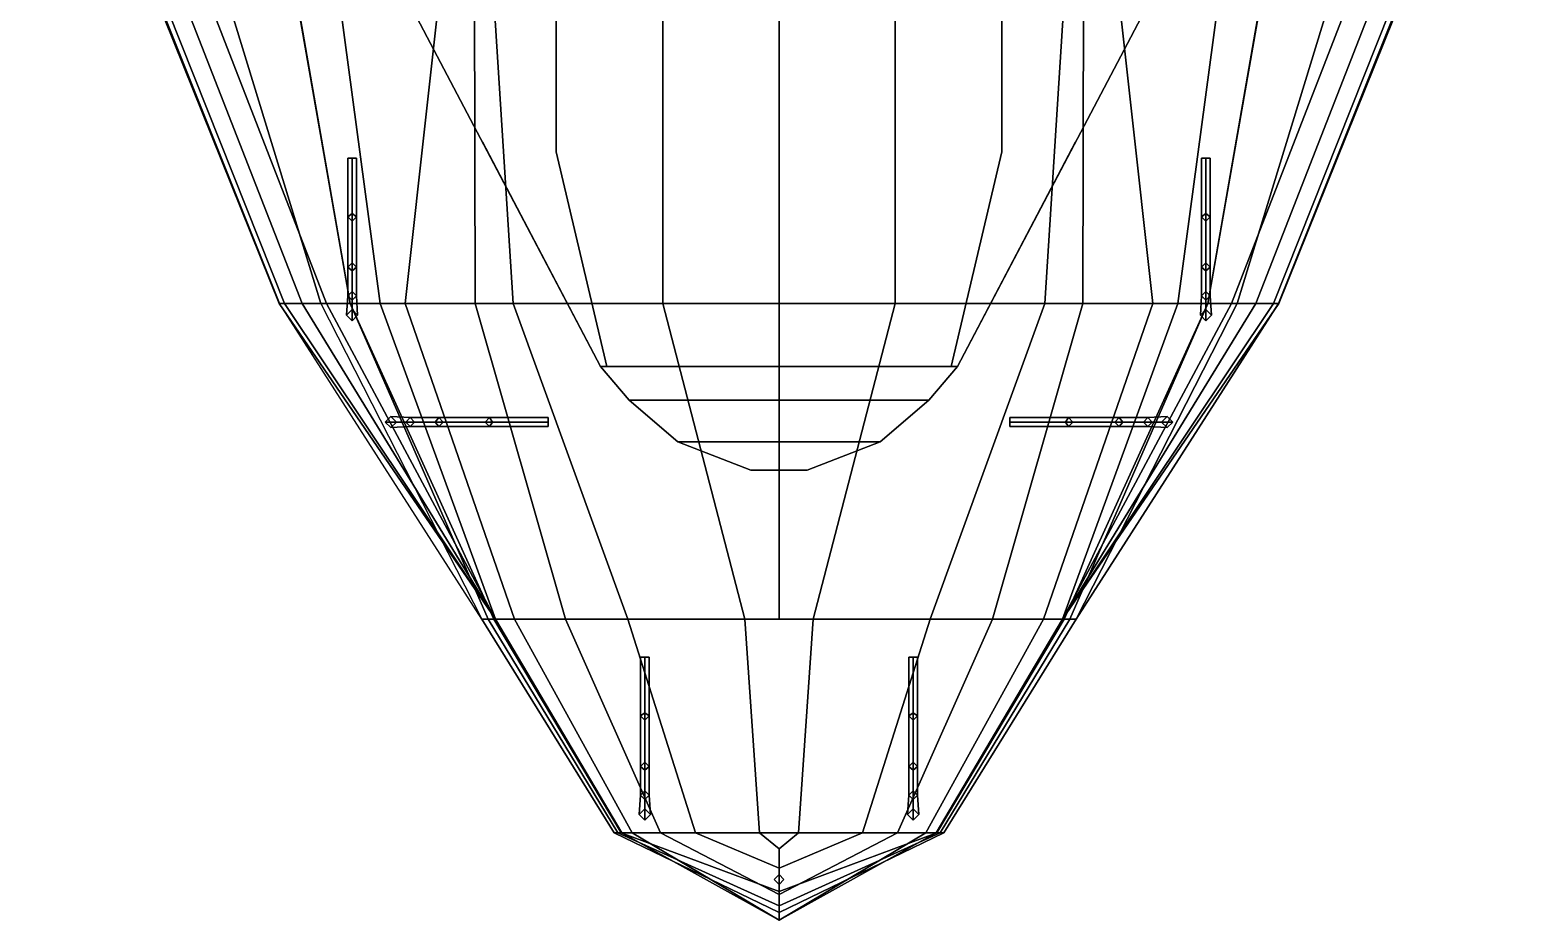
# Model space of a CAD drawing. Extents: x -14 to 14, y -57 to 59.
# Drawn here: x -12 to 12, y -56.81 to -42.55 of the extents above; entities that cross this region are included whole.
import ezdxf

# ---------------------------------------------------------------- set-up
doc = ezdxf.new("R2010")
doc.units = 0
doc.layers.get('0').update_dxf_attribs({"linetype": 'CONTINUOUS'})

msp = doc.modelspace()

# ---------------------------------------------------------------- linework, layer by layer
for points in [[(-12, -37.01, -1.28), (-11.87, -37.01, -1.67), (-7.92, -46.93, -0.04), (-8.01, -46.93, 0.26)], [(-11.97, -37.01, 0.37), (-12, -37.01, -1.28), (-8.01, -46.93, 0.26), (-8, -46.93, 1.35)], [(-10.38, -37.01, 0.37), (-11.97, -37.01, 0.37), (-8, -46.93, 1.35), (-7.34, -46.93, 1.35)], [(-11.87, -37.01, -1.67), (-11.51, -37.01, -2), (-7.64, -46.93, -0.29), (-7.92, -46.93, -0.04)], [(-11.51, -37.01, -2), (-11.1, -37.01, -2.14), (-7.25, -46.93, -0.44), (-7.64, -46.93, -0.29)], [(-11.1, -37.01, -2.14), (-7.72, -37.01, -2.14), (-6.39, -46.93, -0.44), (-7.25, -46.93, -0.44)], [(-8.6, -37.01, 1.98), (-10.38, -37.01, 0.37), (-7.34, -46.93, 1.35), (-6.87, -46.93, 1.98)], [(8.61, -37.01, 3.99), (-8.61, -37.01, 3.99), (-6.87, -46.93, 3.99), (6.87, -46.93, 3.99)], [(-8.61, -37.01, 3.99), (-8.6, -37.01, 1.98), (-6.87, -46.93, 1.98), (-6.87, -46.93, 3.99)], [(-7.72, -37.01, -2.14), (-4.89, -37.01, -3.07), (-5.99, -46.93, -0.99), (-6.39, -46.93, -0.44)], [(-4.89, -37.01, -3.07), (-4.89, -37.01, -3.07), (-4.87, -46.93, -1.54), (-5.99, -46.93, -0.99)], [(-4.89, -37.01, -3.07), (-4.89, -37.01, -3.07), (-4.26, -46.93, -1.72), (-4.87, -46.93, -1.54)], [(-4.89, -37.01, -3.07), (-1.86, -37.01, -3.55), (-1.86, -46.93, -2.01), (-4.26, -46.93, -1.72)], [(-1.86, -37.01, -3.55), (0, -37.01, -4.35), (0, -46.93, -2.05), (-1.86, -46.93, -2.01)], [(1.86, -46.93, -2.01), (0, -46.93, -2.05), (0, -37.01, -4.35), (1.86, -37.01, -3.55)], [(4.26, -46.93, -1.72), (1.86, -46.93, -2.01), (1.86, -37.01, -3.55), (4.89, -37.01, -3.07)], [(4.87, -46.93, -1.54), (4.26, -46.93, -1.72), (4.89, -37.01, -3.07)], [(5.99, -46.93, -0.99), (4.87, -46.93, -1.54), (4.89, -37.01, -3.07)], [(6.39, -46.93, -0.44), (5.99, -46.93, -0.99), (4.89, -37.01, -3.07), (7.72, -37.01, -2.14)], [(7.25, -46.93, -0.44), (6.39, -46.93, -0.44), (7.72, -37.01, -2.14), (11.1, -37.01, -2.14)], [(6.87, -46.93, 1.98), (7.34, -46.93, 1.35), (10.38, -37.01, 0.37), (8.6, -37.01, 1.98)], [(6.87, -46.93, 3.99), (6.87, -46.93, 1.98), (8.6, -37.01, 1.98), (8.61, -37.01, 3.99)], [(7.64, -46.93, -0.29), (7.25, -46.93, -0.44), (11.1, -37.01, -2.14), (11.51, -37.01, -2)], [(7.34, -46.93, 1.35), (8, -46.93, 1.35), (11.97, -37.01, 0.37), (10.38, -37.01, 0.37)], [(7.92, -46.93, -0.04), (7.64, -46.93, -0.29), (11.51, -37.01, -2), (11.87, -37.01, -1.67)], [(8.01, -46.93, 0.26), (7.92, -46.93, -0.04), (11.87, -37.01, -1.67), (12, -37.01, -1.28)], [(8, -46.93, 1.35), (8.01, -46.93, 0.26), (12, -37.01, -1.28), (11.97, -37.01, 0.37)], [(-2.86, -47.94, 5.95), (-8.47, -37.27, 5.95), (8.47, -37.27, 5.95), (2.86, -47.94, 5.95)], [(2.86, -47.94, 5.95), (8.47, -37.27, 5.95), (-8.47, -37.27, 5.95), (-2.86, -47.94, 5.95)], [(-3.57, -42.15, 5.95), (-3.57, -42.15, 3.99), (-3.57, -44.5, 3.99), (-3.57, -44.5, 5.95)], [(3.57, -44.5, 3.99), (3.57, -42.15, 3.99), (3.57, -42.15, 5.95), (3.57, -44.5, 5.95)], [(-2.86, -47.94, 5.95), (-4.75, -44.34, 5.95), (-4.75, -44.34, 6.88), (-2.86, -47.94, 6.88)], [(-2.86, -47.94, 6.88), (-4.75, -44.34, 6.88), (-4.75, -44.34, 5.95), (-2.86, -47.94, 5.95)], [(2.86, -47.94, 6.88), (4.75, -44.34, 6.88), (4.75, -44.34, 5.95), (2.86, -47.94, 5.95)], [(2.86, -47.94, 5.95), (4.75, -44.34, 5.95), (4.75, -44.34, 6.88), (2.86, -47.94, 6.88)], [(-6.84, -44.6, 6.9), (-6.77, -44.6, 6.82), (-6.84, -44.6, 6.75), (-6.91, -44.6, 6.82)], [(-6.84, -45.49, 6.61), (-6.91, -45.54, 6.67), (-6.91, -44.6, 6.82), (-6.84, -44.6, 6.75)], [(-6.91, -45.54, 6.67), (-6.84, -45.61, 6.72), (-6.84, -44.6, 6.9), (-6.91, -44.6, 6.82)], [(-6.77, -45.54, 6.67), (-6.84, -45.49, 6.61), (-6.84, -44.6, 6.75), (-6.77, -44.6, 6.82)], [(-6.84, -45.61, 6.72), (-6.77, -45.54, 6.67), (-6.77, -44.6, 6.82), (-6.84, -44.6, 6.9)], [(-3.57, -44.5, 5.95), (-3.57, -44.5, 3.99), (-2.76, -47.94, 3.99), (-2.76, -47.94, 5.95)], [(2.76, -47.94, 3.99), (3.57, -44.5, 3.99), (3.57, -44.5, 5.95), (2.76, -47.94, 5.95)], [(6.84, -44.6, 6.9), (6.91, -44.6, 6.82), (6.84, -44.6, 6.75), (6.77, -44.6, 6.82)], [(6.84, -45.49, 6.61), (6.77, -45.54, 6.67), (6.77, -44.6, 6.82), (6.84, -44.6, 6.75)], [(6.77, -45.54, 6.67), (6.84, -45.61, 6.72), (6.84, -44.6, 6.9), (6.77, -44.6, 6.82)], [(6.91, -45.54, 6.67), (6.84, -45.49, 6.61), (6.84, -44.6, 6.75), (6.91, -44.6, 6.82)], [(6.84, -45.61, 6.72), (6.91, -45.54, 6.67), (6.91, -44.6, 6.82), (6.84, -44.6, 6.9)], [(-6.84, -46.28, 6.07), (-6.91, -46.35, 6.13), (-6.91, -45.54, 6.67), (-6.84, -45.49, 6.61)], [(-6.91, -46.35, 6.13), (-6.84, -46.41, 6.18), (-6.84, -45.61, 6.72), (-6.91, -45.54, 6.67)], [(-6.77, -46.35, 6.13), (-6.84, -46.28, 6.07), (-6.84, -45.49, 6.61), (-6.77, -45.54, 6.67)], [(-6.84, -46.41, 6.18), (-6.77, -46.35, 6.13), (-6.77, -45.54, 6.67), (-6.84, -45.61, 6.72)], [(6.84, -46.28, 6.07), (6.77, -46.35, 6.13), (6.77, -45.54, 6.67), (6.84, -45.49, 6.61)], [(6.77, -46.35, 6.13), (6.84, -46.41, 6.18), (6.84, -45.61, 6.72), (6.77, -45.54, 6.67)], [(6.91, -46.35, 6.13), (6.84, -46.28, 6.07), (6.84, -45.49, 6.61), (6.91, -45.54, 6.67)], [(6.84, -46.41, 6.18), (6.91, -46.35, 6.13), (6.91, -45.54, 6.67), (6.84, -45.61, 6.72)], [(-6.84, -46.74, 5.53), (-6.91, -46.81, 5.57), (-6.91, -46.35, 6.13), (-6.84, -46.28, 6.07)], [(-6.77, -46.81, 5.57), (-6.84, -46.74, 5.53), (-6.84, -46.28, 6.07), (-6.77, -46.35, 6.13)], [(6.84, -46.74, 5.53), (6.77, -46.81, 5.57), (6.77, -46.35, 6.13), (6.84, -46.28, 6.07)], [(6.91, -46.81, 5.57), (6.84, -46.74, 5.53), (6.84, -46.28, 6.07), (6.91, -46.35, 6.13)], [(-6.91, -46.81, 5.57), (-6.84, -46.88, 5.61), (-6.84, -46.41, 6.18), (-6.91, -46.35, 6.13)], [(-6.84, -46.88, 5.61), (-6.77, -46.81, 5.57), (-6.77, -46.35, 6.13), (-6.84, -46.41, 6.18)], [(6.77, -46.81, 5.57), (6.84, -46.88, 5.61), (6.84, -46.41, 6.18), (6.77, -46.35, 6.13)], [(6.84, -46.88, 5.61), (6.91, -46.81, 5.57), (6.91, -46.35, 6.13), (6.84, -46.41, 6.18)], [(-6.84, -47.03, 4.38), (-6.93, -47.12, 4.38), (-6.91, -46.81, 5.57), (-6.84, -46.74, 5.53)], [(-6.75, -47.12, 4.38), (-6.84, -47.03, 4.38), (-6.84, -46.74, 5.53), (-6.77, -46.81, 5.57)], [(6.84, -47.03, 4.38), (6.75, -47.12, 4.38), (6.77, -46.81, 5.57), (6.84, -46.74, 5.53)], [(6.93, -47.12, 4.38), (6.84, -47.03, 4.38), (6.84, -46.74, 5.53), (6.91, -46.81, 5.57)], [(-8.01, -46.93, 0.26), (-7.92, -46.93, -0.04), (-4.54, -51.99, -0.57)], [(-8, -46.93, 1.35), (-8.01, -46.93, 0.26), (-4.54, -51.99, -0.57), (-4.76, -51.99, -0.04)], [(-7.92, -46.93, -0.04), (-7.64, -46.93, -0.29), (-4.54, -51.99, -0.57)], [(-7.64, -46.93, -0.29), (-7.25, -46.93, -0.44), (-4.54, -51.99, -0.57)], [(-6.87, -46.93, 1.98), (-7.34, -46.93, 1.35), (-4.76, -51.99, -0.04), (-4.66, -51.99, 1.98)], [(-7.25, -46.93, -0.44), (-6.39, -46.93, -0.44), (-4.54, -51.99, -0.57)], [(-6.93, -47.12, 4.38), (-6.84, -47.21, 4.38), (-6.84, -46.88, 5.61), (-6.91, -46.81, 5.57)], [(-6.84, -47.03, 1.98), (-6.93, -47.12, 1.98), (-6.93, -47.12, 4.38), (-6.84, -47.03, 4.38)], [(6.87, -46.93, 3.99), (-6.87, -46.93, 3.99), (-4.57, -51.99, 3.99), (4.57, -51.99, 3.99)], [(-6.87, -46.93, 3.99), (-6.87, -46.93, 1.98), (-4.66, -51.99, 1.98), (-4.57, -51.99, 3.99)], [(-6.84, -47.21, 4.38), (-6.75, -47.12, 4.38), (-6.77, -46.81, 5.57), (-6.84, -46.88, 5.61)], [(-6.75, -47.12, 1.98), (-6.84, -47.03, 1.98), (-6.84, -47.03, 4.38), (-6.75, -47.12, 4.38)], [(-6.39, -46.93, -0.44), (-5.99, -46.93, -0.99), (-4.24, -51.99, -0.91), (-4.54, -51.99, -0.57)], [(-5.99, -46.93, -0.99), (-4.87, -46.93, -1.54), (-3.42, -51.99, -1.42), (-4.24, -51.99, -0.91)], [(-4.87, -46.93, -1.54), (-4.26, -46.93, -1.72), (-2.42, -51.99, -1.78), (-3.42, -51.99, -1.42)], [(-4.26, -46.93, -1.72), (-1.86, -46.93, -2.01), (-0.55, -51.99, -2.04), (-2.42, -51.99, -1.78)], [(-1.86, -46.93, -2.01), (0, -46.93, -2.05), (0, -51.99, -2.05), (-0.55, -51.99, -2.04)], [(0.55, -51.99, -2.04), (0, -51.99, -2.05), (0, -46.93, -2.05), (1.86, -46.93, -2.01)], [(2.42, -51.99, -1.78), (0.55, -51.99, -2.04), (1.86, -46.93, -2.01), (4.26, -46.93, -1.72)], [(3.42, -51.99, -1.42), (2.42, -51.99, -1.78), (4.26, -46.93, -1.72), (4.87, -46.93, -1.54)], [(4.24, -51.99, -0.91), (3.42, -51.99, -1.42), (4.87, -46.93, -1.54), (5.991, -46.93, -0.989)], [(4.54, -51.99, -0.57), (4.24, -51.99, -0.91), (5.991, -46.93, -0.989), (6.39, -46.93, -0.44)], [(4.54, -51.99, -0.57), (4.54, -51.99, -0.57), (7.92, -46.93, -0.04), (8.01, -46.93, 0.26)], [(4.54, -51.99, -0.57), (4.54, -51.99, -0.57), (7.64, -46.93, -0.29), (7.92, -46.93, -0.04)], [(4.54, -51.99, -0.57), (4.54, -51.99, -0.57), (6.39, -46.93, -0.44), (7.25, -46.93, -0.44)], [(4.54, -51.99, -0.57), (4.54, -51.99, -0.57), (7.25, -46.93, -0.44), (7.64, -46.93, -0.29)], [(4.76, -51.99, -0.04), (4.54, -51.99, -0.57), (8.01, -46.93, 0.26), (8, -46.93, 1.35)], [(4.57, -51.99, 3.99), (4.66, -51.99, 1.98), (6.87, -46.93, 1.98), (6.87, -46.93, 3.99)], [(4.66, -51.99, 1.98), (4.76, -51.99, -0.04), (7.34, -46.93, 1.35), (6.87, -46.93, 1.98)], [(4.76, -51.99, -0.04), (4.76, -51.99, -0.04), (8, -46.93, 1.35), (7.34, -46.93, 1.35)], [(6.75, -47.12, 4.38), (6.84, -47.21, 4.38), (6.84, -46.88, 5.61), (6.77, -46.81, 5.57)], [(6.84, -47.03, 1.98), (6.75, -47.12, 1.98), (6.75, -47.12, 4.38), (6.84, -47.03, 4.38)], [(6.84, -47.21, 4.38), (6.93, -47.12, 4.38), (6.91, -46.81, 5.57), (6.84, -46.88, 5.61)], [(6.93, -47.12, 1.98), (6.84, -47.03, 1.98), (6.84, -47.03, 4.38), (6.93, -47.12, 4.38)], [(-6.93, -47.12, 1.98), (-6.84, -47.21, 1.98), (-6.84, -47.21, 4.38), (-6.93, -47.12, 4.38)], [(-6.84, -47.21, 1.98), (-6.75, -47.12, 1.98), (-6.75, -47.12, 4.38), (-6.84, -47.21, 4.38)], [(6.75, -47.12, 1.98), (6.84, -47.21, 1.98), (6.84, -47.21, 4.38), (6.75, -47.12, 4.38)], [(6.84, -47.21, 1.98), (6.93, -47.12, 1.98), (6.93, -47.12, 4.38), (6.84, -47.21, 4.38)], [(-2.4, -48.48, 5.95), (-2.86, -47.94, 5.95), (2.86, -47.94, 5.95), (2.4, -48.48, 5.95)], [(2.4, -48.48, 5.95), (2.86, -47.94, 5.95), (-2.86, -47.94, 5.95), (-2.4, -48.48, 5.95)], [(-2.4, -48.48, 6.88), (-2.86, -47.94, 6.88), (-2.86, -47.94, 5.95), (-2.4, -48.48, 5.95)], [(-2.4, -48.48, 5.95), (-2.86, -47.94, 5.95), (-2.86, -47.94, 6.88), (-2.4, -48.48, 6.88)], [(-2.76, -47.94, 5.95), (-2.76, -47.94, 3.99), (2.76, -47.94, 3.99), (2.76, -47.94, 5.95)], [(2.4, -48.48, 6.88), (2.86, -47.94, 6.88), (2.86, -47.94, 5.95), (2.4, -48.48, 5.95)], [(2.4, -48.48, 5.95), (2.86, -47.94, 5.95), (2.86, -47.94, 6.88), (2.4, -48.48, 6.88)], [(-1.62, -49.15, 5.95), (-2.4, -48.48, 5.95), (2.4, -48.48, 5.95), (1.62, -49.15, 5.95)], [(1.62, -49.15, 5.95), (2.4, -48.48, 5.95), (-2.4, -48.48, 5.95), (-1.62, -49.15, 5.95)], [(-1.62, -49.15, 5.95), (-2.4, -48.48, 5.95), (-2.4, -48.48, 6.88), (-1.62, -49.15, 6.88)], [(-1.62, -49.15, 6.88), (-2.4, -48.48, 6.88), (-2.4, -48.48, 5.95), (-1.62, -49.15, 5.95)], [(1.62, -49.15, 5.95), (2.4, -48.48, 5.95), (2.4, -48.48, 6.88), (1.62, -49.15, 6.88)], [(1.62, -49.15, 6.88), (2.4, -48.48, 6.88), (2.4, -48.48, 5.95), (1.62, -49.15, 5.95)], [(-6.22, -48.74, 2.41), (-6.31, -48.83, 2.41), (-6.31, -48.83, 4.38), (-6.22, -48.74, 4.38)], [(-6.22, -48.74, 4.38), (-6.31, -48.83, 4.38), (-5.98, -48.83, 5.61), (-5.91, -48.76, 5.57)], [(-6.31, -48.83, 2.41), (-6.22, -48.92, 2.41), (-6.22, -48.92, 4.38), (-6.31, -48.83, 4.38)], [(-6.31, -48.83, 4.38), (-6.22, -48.92, 4.38), (-5.91, -48.9, 5.57), (-5.98, -48.83, 5.61)], [(-6.13, -48.83, 2.41), (-6.22, -48.74, 2.41), (-6.22, -48.74, 4.38), (-6.13, -48.83, 4.38)], [(-6.13, -48.83, 4.38), (-6.22, -48.74, 4.38), (-5.91, -48.76, 5.57), (-5.84, -48.83, 5.53)], [(-6.22, -48.92, 2.41), (-6.13, -48.83, 2.41), (-6.13, -48.83, 4.38), (-6.22, -48.92, 4.38)], [(-6.22, -48.92, 4.38), (-6.13, -48.83, 4.38), (-5.84, -48.83, 5.53), (-5.91, -48.9, 5.57)], [(-5.91, -48.76, 5.57), (-5.98, -48.83, 5.61), (-5.51, -48.83, 6.18), (-5.45, -48.76, 6.13)], [(-5.98, -48.83, 5.61), (-5.91, -48.9, 5.57), (-5.45, -48.9, 6.13), (-5.51, -48.83, 6.18)], [(-5.84, -48.83, 5.53), (-5.91, -48.76, 5.57), (-5.45, -48.76, 6.13), (-5.38, -48.83, 6.07)], [(-5.91, -48.9, 5.57), (-5.84, -48.83, 5.53), (-5.38, -48.83, 6.07), (-5.45, -48.9, 6.13)], [(-5.45, -48.76, 6.13), (-5.51, -48.83, 6.18), (-4.71, -48.83, 6.72), (-4.64, -48.76, 6.67)], [(-5.51, -48.83, 6.18), (-5.45, -48.9, 6.13), (-4.64, -48.9, 6.67), (-4.71, -48.83, 6.72)], [(-5.38, -48.83, 6.07), (-5.45, -48.76, 6.13), (-4.64, -48.76, 6.67), (-4.59, -48.83, 6.61)], [(-5.45, -48.9, 6.13), (-5.38, -48.83, 6.07), (-4.59, -48.83, 6.61), (-4.64, -48.9, 6.67)], [(-4.64, -48.76, 6.67), (-4.71, -48.83, 6.72), (-3.7, -48.83, 6.9), (-3.7, -48.76, 6.82)], [(-4.71, -48.83, 6.72), (-4.64, -48.9, 6.67), (-3.7, -48.9, 6.82), (-3.7, -48.83, 6.9)], [(-4.59, -48.83, 6.61), (-4.64, -48.76, 6.67), (-3.7, -48.76, 6.82), (-3.7, -48.83, 6.75)], [(-4.64, -48.9, 6.67), (-4.59, -48.83, 6.61), (-3.7, -48.83, 6.75), (-3.7, -48.9, 6.82)], [(-3.7, -48.83, 6.9), (-3.7, -48.9, 6.82), (-3.7, -48.83, 6.75), (-3.7, -48.76, 6.82)], [(4.71, -48.83, 6.72), (4.64, -48.76, 6.67), (3.7, -48.76, 6.82), (3.7, -48.83, 6.9)], [(4.64, -48.76, 6.67), (4.59, -48.83, 6.61), (3.7, -48.83, 6.75), (3.7, -48.76, 6.82)], [(3.7, -48.83, 6.9), (3.7, -48.76, 6.82), (3.7, -48.83, 6.75), (3.7, -48.9, 6.82)], [(4.64, -48.9, 6.67), (4.71, -48.83, 6.72), (3.7, -48.83, 6.9), (3.7, -48.9, 6.82)], [(4.59, -48.83, 6.61), (4.64, -48.9, 6.67), (3.7, -48.9, 6.82), (3.7, -48.83, 6.75)], [(5.45, -48.76, 6.13), (5.38, -48.83, 6.07), (4.59, -48.83, 6.61), (4.64, -48.76, 6.67)], [(5.38, -48.83, 6.07), (5.45, -48.9, 6.13), (4.64, -48.9, 6.67), (4.59, -48.83, 6.61)], [(5.51, -48.83, 6.18), (5.45, -48.76, 6.13), (4.64, -48.76, 6.67), (4.71, -48.83, 6.72)], [(5.45, -48.9, 6.13), (5.51, -48.83, 6.18), (4.71, -48.83, 6.72), (4.64, -48.9, 6.67)], [(5.91, -48.76, 5.57), (5.84, -48.83, 5.53), (5.38, -48.83, 6.07), (5.45, -48.76, 6.13)], [(5.84, -48.83, 5.53), (5.91, -48.9, 5.57), (5.45, -48.9, 6.13), (5.38, -48.83, 6.07)], [(5.98, -48.83, 5.61), (5.91, -48.76, 5.57), (5.45, -48.76, 6.13), (5.51, -48.83, 6.18)], [(5.91, -48.9, 5.57), (5.98, -48.83, 5.61), (5.51, -48.83, 6.18), (5.45, -48.9, 6.13)], [(6.22, -48.74, 4.38), (6.13, -48.83, 4.38), (5.84, -48.83, 5.53), (5.91, -48.76, 5.57)], [(6.13, -48.83, 4.38), (6.22, -48.92, 4.38), (5.91, -48.9, 5.57), (5.84, -48.83, 5.53)], [(6.31, -48.83, 4.38), (6.22, -48.74, 4.38), (5.91, -48.76, 5.57), (5.98, -48.83, 5.61)], [(6.22, -48.92, 4.38), (6.31, -48.83, 4.38), (5.98, -48.83, 5.61), (5.91, -48.9, 5.57)], [(6.22, -48.74, 2.41), (6.13, -48.83, 2.41), (6.13, -48.83, 4.38), (6.22, -48.74, 4.38)], [(6.13, -48.83, 2.41), (6.22, -48.92, 2.41), (6.22, -48.92, 4.38), (6.13, -48.83, 4.38)], [(6.31, -48.83, 2.41), (6.22, -48.74, 2.41), (6.22, -48.74, 4.38), (6.31, -48.83, 4.38)], [(6.22, -48.92, 2.41), (6.31, -48.83, 2.41), (6.31, -48.83, 4.38), (6.22, -48.92, 4.38)], [(0.45, -49.6, 5.95), (1.62, -49.15, 5.95), (-1.62, -49.15, 5.95), (-0.45, -49.6, 5.95)], [(-0.45, -49.6, 5.95), (-1.62, -49.15, 5.95), (1.62, -49.15, 5.95), (0.45, -49.6, 5.95)], [(-0.45, -49.6, 6.88), (-1.62, -49.15, 6.88), (-1.62, -49.15, 5.95), (-0.45, -49.6, 5.95)], [(-0.45, -49.6, 5.95), (-1.62, -49.15, 5.95), (-1.62, -49.15, 6.88), (-0.45, -49.6, 6.88)], [(0.45, -49.6, 6.88), (1.62, -49.15, 6.88), (1.62, -49.15, 5.95), (0.45, -49.6, 5.95)], [(0.45, -49.6, 5.95), (1.62, -49.15, 5.95), (1.62, -49.15, 6.88), (0.45, -49.6, 6.88)], [(-0.45, -49.6, 6.88), (0.45, -49.6, 6.88), (0.45, -49.6, 5.95), (-0.45, -49.6, 5.95)], [(-0.45, -49.6, 5.95), (0.45, -49.6, 5.95), (0.45, -49.6, 6.88), (-0.45, -49.6, 6.88)], [(-4.66, -51.99, 1.98), (-4.76, -51.99, -0.04), (-2.64, -55.41, 1.35), (-2.58, -55.41, 1.98)], [(-4.76, -51.99, -0.04), (-4.54, -51.99, -0.57), (-2.52, -55.41, -0.44), (-2.64, -55.41, 1.35)], [(-4.57, -51.99, 3.99), (-4.66, -51.99, 1.98), (-2.58, -55.41, 1.98), (-2.53, -55.41, 3.99)], [(4.57, -51.99, 3.99), (-4.57, -51.99, 3.99), (-2.53, -55.41, 3.99), (2.53, -55.41, 3.99)], [(-4.54, -51.99, -0.57), (-4.24, -51.99, -0.91), (-2.35, -55.41, -0.989), (-2.52, -55.41, -0.44)], [(-4.24, -51.99, -0.91), (-3.42, -51.99, -1.42), (-1.9, -55.41, -1.54), (-2.35, -55.41, -0.989)], [(-3.42, -51.99, -1.42), (-2.42, -51.99, -1.78), (-1.34, -55.41, -1.72), (-1.9, -55.41, -1.54)], [(-2.42, -51.99, -1.78), (-0.55, -51.99, -2.04), (-0.31, -55.41, -2.01), (-1.34, -55.41, -1.72)], [(-0.55, -51.99, -2.04), (0.55, -51.99, -2.04), (0.31, -55.41, -2.01), (-0.31, -55.41, -2.01)], [(1.34, -55.41, -1.72), (0.31, -55.41, -2.01), (0.55, -51.99, -2.04), (2.42, -51.99, -1.78)], [(1.9, -55.41, -1.54), (1.34, -55.41, -1.72), (2.42, -51.99, -1.78), (3.42, -51.99, -1.42)], [(2.35, -55.41, -0.99), (1.9, -55.41, -1.54), (3.42, -51.99, -1.42), (4.24, -51.99, -0.91)], [(2.52, -55.41, -0.44), (2.35, -55.41, -0.99), (4.24, -51.99, -0.91), (4.54, -51.99, -0.57)], [(2.64, -55.41, 1.35), (2.52, -55.41, -0.44), (4.54, -51.99, -0.57), (4.76, -51.99, -0.04)], [(2.53, -55.41, 3.99), (2.58, -55.41, 1.98), (4.66, -51.99, 1.98), (4.57, -51.99, 3.99)], [(2.58, -55.41, 1.98), (2.64, -55.41, 1.35), (4.76, -51.99, -0.04), (4.66, -51.99, 1.98)], [(-2.22, -53.54, 6.67), (-2.15, -53.61, 6.72), (-2.15, -52.6, 6.9), (-2.22, -52.6, 6.82)], [(-2.15, -53.49, 6.61), (-2.22, -53.54, 6.67), (-2.22, -52.6, 6.82), (-2.15, -52.6, 6.75)], [(-2.15, -52.6, 6.9), (-2.08, -52.6, 6.82), (-2.15, -52.6, 6.75), (-2.22, -52.6, 6.82)], [(-2.15, -53.61, 6.72), (-2.08, -53.54, 6.67), (-2.08, -52.6, 6.82), (-2.15, -52.6, 6.9)], [(-2.08, -53.54, 6.67), (-2.15, -53.49, 6.61), (-2.15, -52.6, 6.75), (-2.08, -52.6, 6.82)], [(2.08, -53.54, 6.67), (2.15, -53.61, 6.72), (2.15, -52.6, 6.9), (2.08, -52.6, 6.82)], [(2.15, -53.49, 6.61), (2.08, -53.54, 6.67), (2.08, -52.6, 6.82), (2.15, -52.6, 6.75)], [(2.15, -52.6, 6.9), (2.22, -52.6, 6.82), (2.15, -52.6, 6.75), (2.08, -52.6, 6.82)], [(2.15, -53.61, 6.72), (2.22, -53.54, 6.67), (2.22, -52.6, 6.82), (2.15, -52.6, 6.9)], [(2.22, -53.54, 6.67), (2.15, -53.49, 6.61), (2.15, -52.6, 6.75), (2.22, -52.6, 6.82)], [(-2.15, -54.28, 6.07), (-2.22, -54.35, 6.13), (-2.22, -53.54, 6.67), (-2.15, -53.49, 6.61)], [(-2.08, -54.35, 6.13), (-2.15, -54.28, 6.07), (-2.15, -53.49, 6.61), (-2.08, -53.54, 6.67)], [(2.15, -54.28, 6.07), (2.08, -54.35, 6.13), (2.08, -53.54, 6.67), (2.15, -53.49, 6.61)], [(2.22, -54.35, 6.13), (2.15, -54.28, 6.07), (2.15, -53.49, 6.61), (2.22, -53.54, 6.67)], [(-2.22, -54.35, 6.13), (-2.15, -54.41, 6.18), (-2.15, -53.61, 6.72), (-2.22, -53.54, 6.67)], [(-2.15, -54.41, 6.18), (-2.08, -54.35, 6.13), (-2.08, -53.54, 6.67), (-2.15, -53.61, 6.72)], [(2.08, -54.35, 6.13), (2.15, -54.41, 6.18), (2.15, -53.61, 6.72), (2.08, -53.54, 6.67)], [(2.15, -54.41, 6.18), (2.22, -54.35, 6.13), (2.22, -53.54, 6.67), (2.15, -53.61, 6.72)], [(-2.15, -54.74, 5.53), (-2.22, -54.81, 5.57), (-2.22, -54.35, 6.13), (-2.15, -54.28, 6.07)], [(-2.22, -54.81, 5.57), (-2.15, -54.88, 5.61), (-2.15, -54.41, 6.18), (-2.22, -54.35, 6.13)], [(-2.08, -54.81, 5.57), (-2.15, -54.74, 5.53), (-2.15, -54.28, 6.07), (-2.08, -54.35, 6.13)], [(-2.15, -54.88, 5.61), (-2.08, -54.81, 5.57), (-2.08, -54.35, 6.13), (-2.15, -54.41, 6.18)], [(2.15, -54.74, 5.53), (2.08, -54.81, 5.57), (2.08, -54.35, 6.13), (2.15, -54.28, 6.07)], [(2.08, -54.81, 5.57), (2.15, -54.88, 5.61), (2.15, -54.41, 6.18), (2.08, -54.35, 6.13)], [(2.22, -54.81, 5.57), (2.15, -54.74, 5.53), (2.15, -54.28, 6.07), (2.22, -54.35, 6.13)], [(2.15, -54.88, 5.61), (2.22, -54.81, 5.57), (2.22, -54.35, 6.13), (2.15, -54.41, 6.18)], [(-2.15, -55.03, 4.38), (-2.24, -55.12, 4.38), (-2.22, -54.81, 5.57), (-2.15, -54.74, 5.53)], [(-2.24, -55.12, 4.38), (-2.15, -55.21, 4.38), (-2.15, -54.88, 5.61), (-2.22, -54.81, 5.57)], [(-2.06, -55.12, 4.38), (-2.15, -55.03, 4.38), (-2.15, -54.74, 5.53), (-2.08, -54.81, 5.57)], [(-2.15, -55.21, 4.38), (-2.06, -55.12, 4.38), (-2.08, -54.81, 5.57), (-2.15, -54.88, 5.61)], [(2.15, -55.03, 4.38), (2.06, -55.12, 4.38), (2.08, -54.81, 5.57), (2.15, -54.74, 5.53)], [(2.06, -55.12, 4.38), (2.15, -55.21, 4.38), (2.15, -54.88, 5.61), (2.08, -54.81, 5.57)], [(2.24, -55.12, 4.38), (2.15, -55.03, 4.38), (2.15, -54.74, 5.53), (2.22, -54.81, 5.57)], [(2.15, -55.21, 4.38), (2.24, -55.12, 4.38), (2.22, -54.81, 5.57), (2.15, -54.88, 5.61)], [(-2.15, -55.03, 2.41), (-2.24, -55.12, 2.41), (-2.24, -55.12, 4.38), (-2.15, -55.03, 4.38)], [(-2.24, -55.12, 2.41), (-2.15, -55.21, 2.41), (-2.15, -55.21, 4.38), (-2.24, -55.12, 4.38)], [(-2.06, -55.12, 2.41), (-2.15, -55.03, 2.41), (-2.15, -55.03, 4.38), (-2.06, -55.12, 4.38)], [(-2.15, -55.21, 2.41), (-2.06, -55.12, 2.41), (-2.06, -55.12, 4.38), (-2.15, -55.21, 4.38)], [(2.15, -55.03, 2.41), (2.06, -55.12, 2.41), (2.06, -55.12, 4.38), (2.15, -55.03, 4.38)], [(2.06, -55.12, 2.41), (2.15, -55.21, 2.41), (2.15, -55.21, 4.38), (2.06, -55.12, 4.38)], [(2.24, -55.12, 2.41), (2.15, -55.03, 2.41), (2.15, -55.03, 4.38), (2.24, -55.12, 4.38)], [(2.15, -55.21, 2.41), (2.24, -55.12, 2.41), (2.24, -55.12, 4.38), (2.15, -55.21, 4.38)], [(-2.64, -55.41, 1.35), (-2.52, -55.41, -0.44), (0, -56.81, 0.02), (0, -56.69, 1.35)], [(-2.58, -55.41, 1.98), (-2.64, -55.41, 1.35), (0, -56.69, 1.35), (0, -56.58, 1.98)], [(-2.53, -55.41, 3.99), (-2.58, -55.41, 1.98), (0, -56.58, 1.98), (0, -56.35, 3.99)], [(0, -56.35, 3.99), (0, -56.35, 3.99), (2.53, -55.41, 3.99), (-2.53, -55.41, 3.99)], [(-2.52, -55.41, -0.44), (-2.35, -55.41, -0.99), (0, -56.81, -0.76), (0, -56.81, 0.02)], [(-2.35, -55.41, -0.99), (-1.9, -55.41, -1.54), (0, -56.4, -1.42), (0, -56.81, -0.76)], [(-1.9, -55.41, -1.54), (-1.34, -55.41, -1.72), (0, -55.98, -1.78), (0, -56.4, -1.42)], [(-1.34, -55.41, -1.72), (-0.31, -55.41, -2.01), (0, -55.67, -1.94), (0, -55.98, -1.78)], [(0, -55.67, -1.94), (0, -55.67, -1.94), (-0.31, -55.41, -2.01), (0.31, -55.41, -2.01)], [(0, -56.35, 3.99), (0, -56.58, 1.98), (2.58, -55.41, 1.98), (2.53, -55.41, 3.99)], [(0, -55.98, -1.78), (0, -55.67, -1.94), (0.31, -55.41, -2.01), (1.34, -55.41, -1.72)], [(0, -56.4, -1.42), (0, -55.98, -1.78), (1.34, -55.41, -1.72), (1.9, -55.41, -1.54)], [(0, -56.81, -0.76), (0, -56.4, -1.42), (1.9, -55.41, -1.54), (2.35, -55.41, -0.989)], [(0, -56.81, 0.02), (0, -56.81, -0.76), (2.35, -55.41, -0.989), (2.52, -55.41, -0.44)], [(0, -56.69, 1.35), (0, -56.81, 0.02), (2.52, -55.41, -0.44), (2.64, -55.41, 1.35)], [(0, -56.58, 1.98), (0, -56.69, 1.35), (2.64, -55.41, 1.35), (2.58, -55.41, 1.98)], [(0, -56.08, 3.99), (-0.08, -56.16, 3.99), (-0.08, -56.16, 11.7), (0, -56.08, 11.7)], [(0.08, -56.16, 11.7), (0, -56.08, 11.7), (-0.08, -56.16, 11.7), (0, -56.24, 11.7)], [(-0.08, -56.16, 3.99), (0, -56.24, 3.99), (0, -56.24, 11.7), (-0.08, -56.16, 11.7)], [(0.08, -56.16, 3.99), (0, -56.08, 3.99), (0, -56.08, 11.7), (0.08, -56.16, 11.7)], [(0, -56.24, 3.99), (0.08, -56.16, 3.99), (0.08, -56.16, 11.7), (0, -56.24, 11.7)]]:
    msp.add_3dface(points)

doc.saveas('drawing.dxf')
